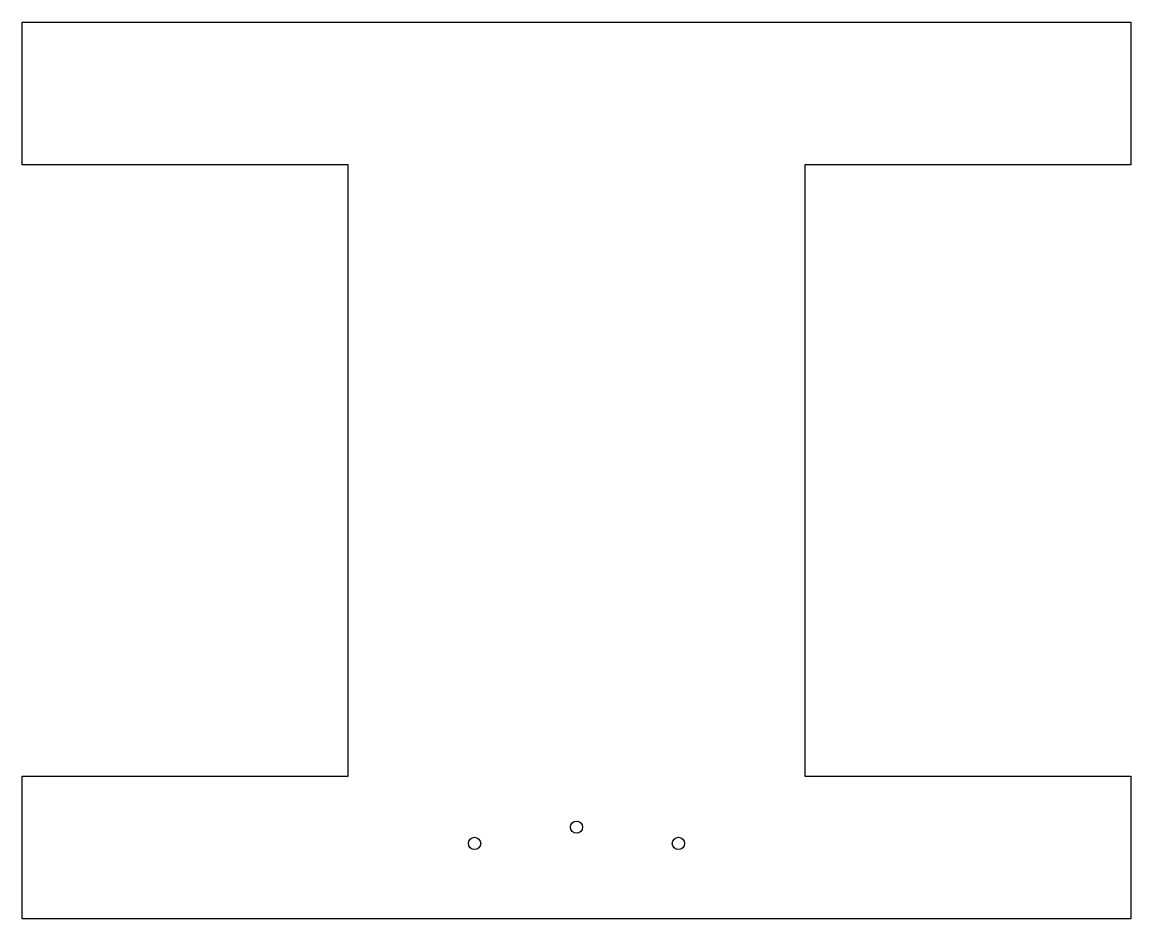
# Model space of a CAD drawing. Header units: millimetres. Extents: x -136 to 136, y -110 to 110.
import ezdxf

# ---------------------------------------------------------------- set-up
doc = ezdxf.new("R2010")
doc.units = ezdxf.units.MM

msp = doc.modelspace()

# ---------------------------------------------------------------- linework, layer by layer
at = {"color": 7, "linetype": 'Continuous', "lineweight": 25}
msp.add_lwpolyline([(136, 110), (136, 75), (56, 75), (56, -75), (136, -75), (136, -110), (-136, -110), (-136, -75), (-56, -75), (-56, 75), (-136, 75), (-136, 110)], close=True, dxfattribs=at)
for centre in [(0, -87.5), (-25, -91.5), (25, -91.5)]:
    msp.add_circle(centre, 1.5, dxfattribs=at)

doc.saveas('drawing.dxf')
